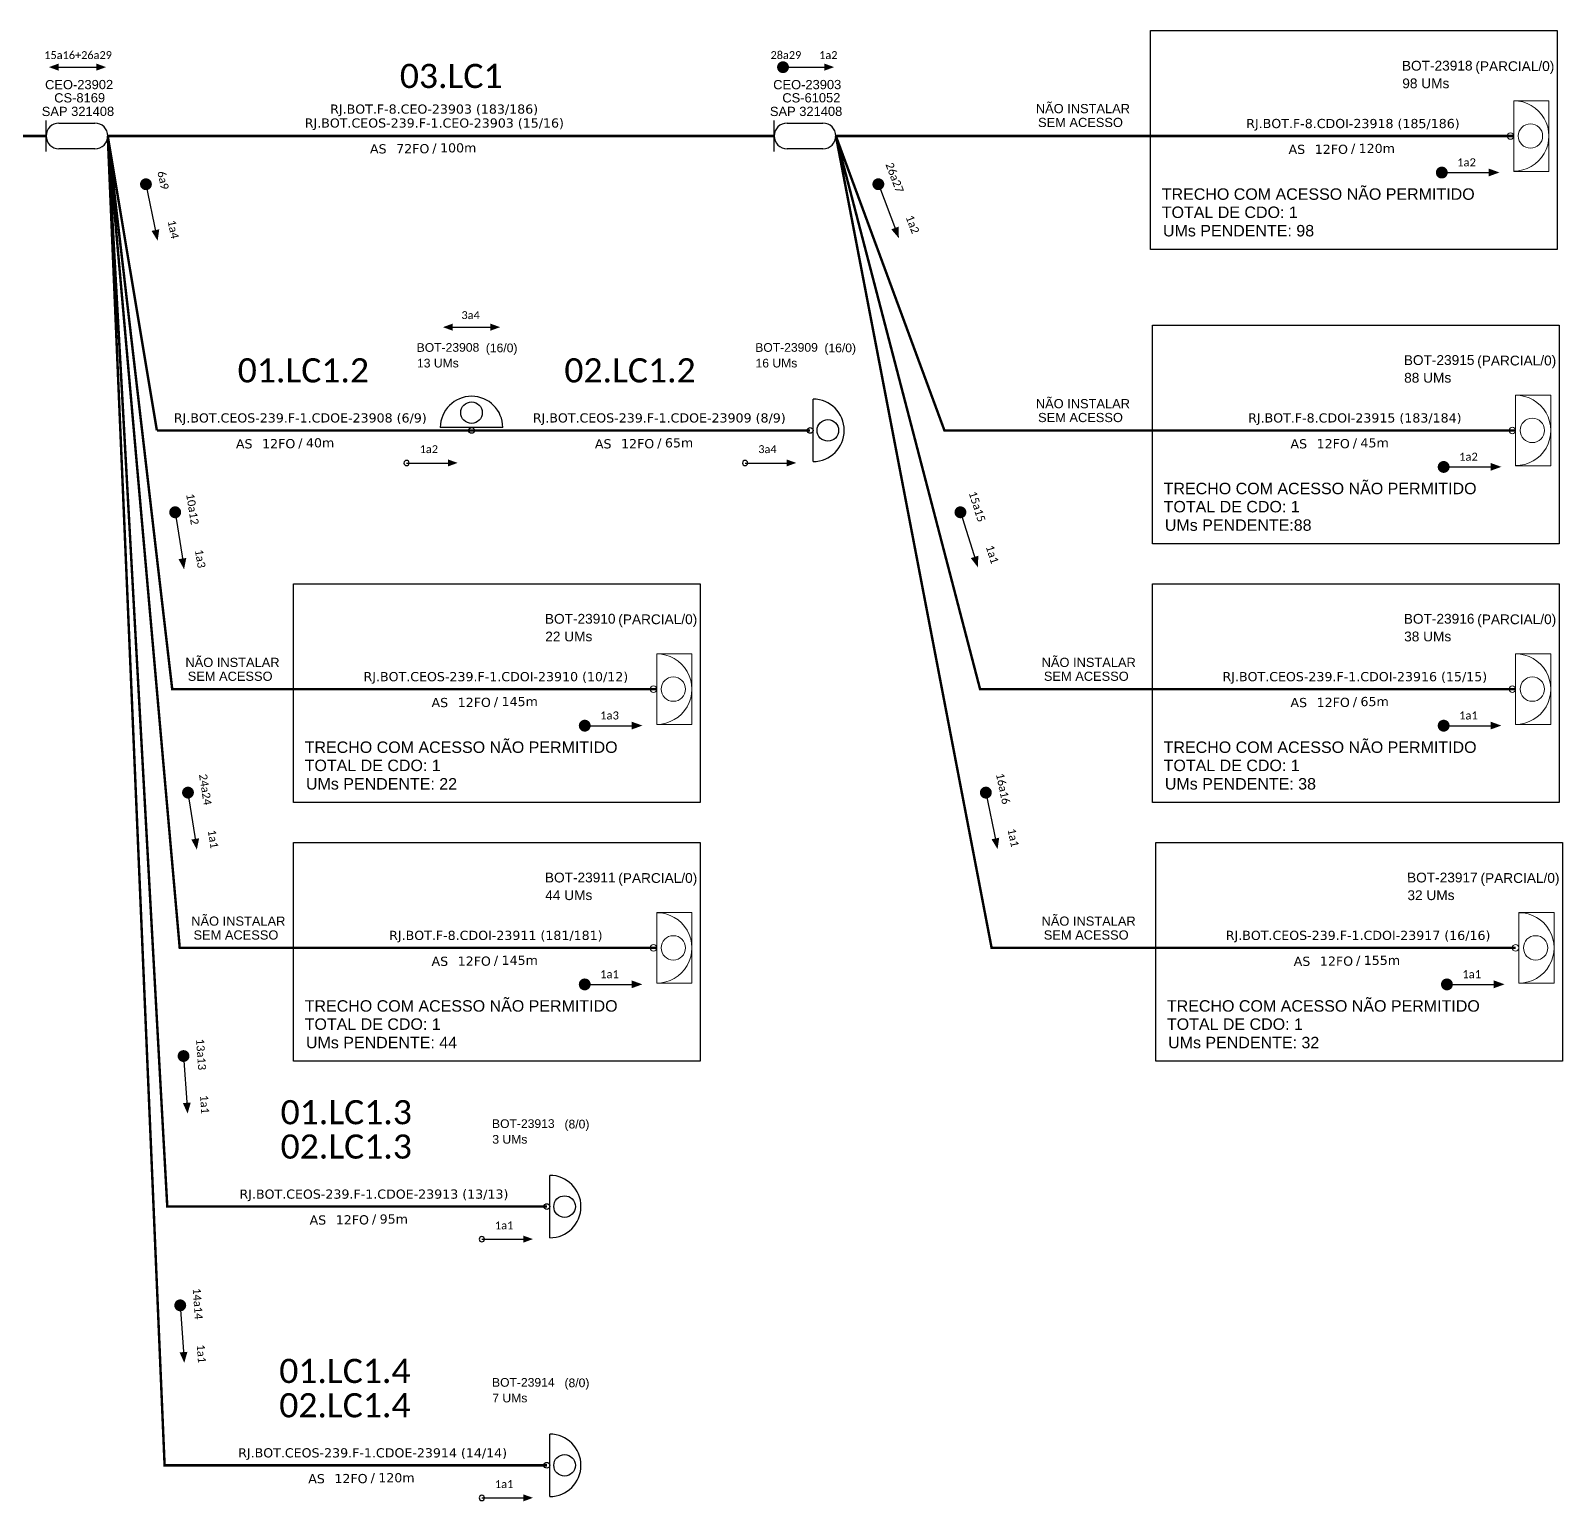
# Model space of a CAD drawing. Header units: millimetres. Extents: x 3557 to 4097, y -655 to 250.
# Drawn here: x 3805 to 4096.8, y -335 to -55 of the extents above; entities that cross this region are included whole.
import ezdxf
from ezdxf.enums import TextEntityAlignment as Align

# ---------------------------------------------------------------- set-up
doc = ezdxf.new("R2010")
doc.units = ezdxf.units.MM
for name, color, linetype, lineweight in [("20.0-LEGENDA DOS CDO'S", 1, 'Continuous', 0), ('20.2-CDO_POSTE', 1, 'Continuous', 5), ('40.1-ETIQUETAS', 1, 'Continuous', 20)]:
    doc.layers.add(name, color=color, linetype=linetype, lineweight=lineweight)
for name, color, linetype in [('20.4-CEOS', 1, 'Continuous'), ('CAP a instalar', 1, 'Continuous'), ('label_cabos', 7, 'Continuous'), ('SETA', 7, 'Continuous')]:
    doc.layers.add(name, color=color, linetype=linetype)
doc.styles.add('ARIAL', font='arial.ttf')
doc.styles.add('siredit', font='verdana.ttf')
doc.linetypes.add('FENCELINE1', pattern='A,0.25,-0.1,[133,ltypeshp.shx,S=0.1,R=0,X=-0.1,Y=0],-0.1,1', length=1.45)

# ---------------------------------------------------------------- blocks, each defined once
blk = doc.blocks.new('CEO')
at = {"layer": '20.4-CEOS'}
for p, q in [((-6.19, -0.53), (-6.19, 5.68)), ((-3.61, 5.15), (3.61, 5.15)), ((3.61, 0), (-3.61, 0))]:
    blk.add_line(p, q, dxfattribs=at)
for centre, start, end in [((-3.61, 2.58), 90, 270), ((3.61, 2.58), 270, 90)]:
    blk.add_arc(centre, 2.58, start, end, dxfattribs=at)
blk = doc.blocks.new('CDOE-TEXTO PADRÃO')
at = {"layer": "20.0-LEGENDA DOS CDO'S", "color": 0, "style": 'ARIAL'}
for tag, p in [('CDO_N', (0.49, 7.39)), ('CORDOALHA', (0.5, 4.33)), ('SAP', (0.51, 1.67)), ('SPLITER_1', (0.59, -0.91)), ('SPLITER_2', (0.6, -3.55)), ('(XX-XX_F)S', (0.54, -8.29)), ('(XX-XX_L)S', (0.55, -10.83)), ('UMS', (0.55, -13.15))]:
    blk.add_attdef(tag, p, '', height=1.7, rotation=0.118, dxfattribs=at)
blk.add_attdef('FIBRAS_UTILIZADAS', text='', height=1.7, rotation=0.118, dxfattribs=at).set_placement((19.77, 7.43), align=Align.CENTER)
blk = doc.blocks.new('ETIQUETA_RS5F')
at = {"layer": '40.1-ETIQUETAS', "color": 0, "style": 'siredit'}
blk.add_text('/', height=1.5, dxfattribs=at).set_placement((1.55, -1.95), align=Align.MIDDLE_RIGHT)
for tag, p in [('ETIQUETA_R_SECUNDARIA', (1.18, 2.1)), ('ETIQUETA_R_PRIMARIA', (1.18, 4.1)), ('F_ATIVAS/F_MORTAS', (1.11, -4.24))]:
    blk.add_attdef(tag, text='', height=1.5, dxfattribs=at).set_placement(p, align=Align.MIDDLE_CENTER)
for tag, p in [('TIPO_CABO', (-6.62, -2.12)), ('CAP_CABO', (0.37, -2.09))]:
    blk.add_attdef(tag, text='', height=1.5, dxfattribs=at).set_placement(p, align=Align.MIDDLE_RIGHT)
blk.add_attdef('METROS', text='', height=1.5, dxfattribs=at).set_placement((2.11, -1.95), align=Align.MIDDLE_LEFT)
for tag, p in [('FUSÃO_1', (0.82, -8.39)), ('FUSÃO_2', (0.82, -10.6)), ('FUSÃO_3', (0.82, -12.93)), ('FUSÃO_4', (0.82, -15.14)), ('FUSÃO_5', (0.82, -17.16))]:
    blk.add_attdef(tag, text='', height=1.5, dxfattribs=at).set_placement(p, align=Align.CENTER)
blk = doc.blocks.new('CDOE POSTE_')
at = {"color": 1}
blk.add_line((12.92, -5.49), (-2.38, -5.49), dxfattribs=at)
for centre, radius in [((5.27, -1.86), 2.64), ((5.27, -6.2), 0.708)]:
    blk.add_circle(centre, radius, dxfattribs=at)
blk.add_arc((5.27, -5.49), 7.65, 0, 180, dxfattribs=at)

msp = doc.modelspace()

# ---------------------------------------------------------------- linework, layer by layer
at = {"color": 3, "elevation": 2}
for points in [[(4018.38, -54.95), (4095.85, -54.95), (4095.85, -96.6), (4018.38, -96.6)], [(4018.74, -111.02), (4096.21, -111.02), (4096.21, -152.66), (4018.74, -152.66)], [(3855.1, -160.29), (3932.56, -160.29), (3932.56, -201.93), (3855.1, -201.93)], [(4018.74, -160.29), (4096.21, -160.29), (4096.21, -201.93), (4018.74, -201.93)], [(3855.1, -209.56), (3932.56, -209.56), (3932.56, -251.2), (3855.1, -251.2)], [(4019.36, -209.56), (4096.83, -209.56), (4096.83, -251.2), (4019.36, -251.2)]]:
    msp.add_lwpolyline(points, close=True, dxfattribs=at)
at = {"const_width": 1.13, "elevation": 2}
for points in [[(3948.18, -61.38, -1), (3948.52, -62.45, -1)], [(4073.29, -81.98, 1), (4074.42, -81.98, 1)], [(4073.65, -138.04, 1), (4074.78, -138.04, 1)], [(3910.01, -187.31, 1), (3911.14, -187.31, 1)], [(4073.65, -187.31, 1), (4074.78, -187.31, 1)], [(3910.01, -236.58, 1), (3911.14, -236.58, 1)], [(4074.27, -236.58, 1), (4075.4, -236.58, 1)]]:
    msp.add_lwpolyline(points, format="xyb", close=True, dxfattribs=at)
at = {"const_width": 1.13}
for points in [[(3826.86, -83.65, -1), (3827.09, -84.75, -1)], [(3966.31, -83.67, -1), (3966.71, -84.73, -1)], [(3832.46, -146.11, -1), (3832.63, -147.23, -1)], [(3981.98, -146.13, -1), (3982.32, -147.21, -1)], [(3834.9, -199.5, -1), (3835.07, -200.61, -1)], [(3986.88, -199.5, -1), (3987.11, -200.61, -1)], [(3834.1, -249.66, -1), (3834.18, -250.78, -1)], [(3833.47, -297.13, -1), (3833.55, -298.26, -1)]]:
    msp.add_lwpolyline(points, format="xyb", close=True, dxfattribs=at)
at = {"elevation": 2}
for points in [[(3876.12, -137.29, 1), (3877.12, -137.29, 1)], [(3940.63, -137.29, 1), (3941.63, -137.29, 1)], [(3890.47, -285.1, 1), (3891.47, -285.1, 1)], [(3890.47, -334.37, 1), (3891.47, -334.37, 1)]]:
    msp.add_lwpolyline(points, format="xyb", close=True, dxfattribs=at)
at = {"layer": '40.1-ETIQUETAS', "color": 8}
for p, q in [((4087.56, -81.72, 2), (4087.56, -68.3, 2)), ((4087.92, -137.79, 2), (4087.92, -124.37, 2)), ((3924.28, -187.06, 2), (3924.28, -173.64, 2)), ((4087.92, -187.06, 2), (4087.92, -173.64, 2)), ((3924.28, -236.33, 2), (3924.28, -222.91, 2)), ((4088.54, -236.33, 2), (4088.54, -222.91, 2))]:
    msp.add_line(p, q, dxfattribs=at)
at = {"layer": '40.1-ETIQUETAS', "color": 8, "elevation": 2}
for points in [[(4087.56, -68.3), (4094.28, -68.3), (4094.28, -81.75), (4087.56, -81.75)], [(4087.92, -124.37), (4094.64, -124.37), (4094.64, -137.81), (4087.92, -137.81)], [(3924.28, -173.64), (3931, -173.64), (3931, -187.08), (3924.28, -187.08)], [(4087.92, -173.64), (4094.64, -173.64), (4094.64, -187.08), (4087.92, -187.08)], [(3924.28, -222.91), (3931, -222.91), (3931, -236.35), (3924.28, -236.35)], [(4088.54, -222.91), (4095.26, -222.91), (4095.26, -236.35), (4088.54, -236.35)]]:
    msp.add_lwpolyline(points, close=True, dxfattribs=at)
at = {"layer": '40.1-ETIQUETAS', "color": 8}
for centre, major_axis, start_param, end_param in [((4087.56, -75.01, 2), (-4.74, 4.74), 2.356194, 5.497787), ((4090.75, -75.01, 2), (1.64, 1.64), 3.926991, 10.210176), ((4086.94, -75.02, 2), (-0.439, 0.439), 2.356194490191767, 8.639379797371353), ((4087.92, -131.08, 2), (-4.74, 4.74), 2.356194, 5.497787), ((4087.3, -131.08, 2), (-0.439, 0.439), 2.356194490191767, 8.639379797371353), ((4091.11, -131.08, 2), (1.64, 1.64), 3.926991, 10.210176), ((3924.28, -180.35, 2), (-4.74, 4.74), 2.356194, 5.497787), ((4087.92, -180.35, 2), (-4.74, 4.74), 2.356194, 5.497787), ((3923.66, -180.35, 2), (-0.439, 0.439), 2.356194490191767, 8.639379797371353), ((3927.46, -180.35, 2), (1.64, 1.64), 3.926991, 10.210176), ((4087.3, -180.35, 2), (-0.439, 0.439), 2.356194490191767, 8.639379797371353), ((4091.11, -180.35, 2), (1.64, 1.64), 3.926991, 10.210176), ((3924.28, -229.62, 2), (-4.74, 4.74), 2.356194, 5.497787), ((4088.54, -229.62, 2), (-4.74, 4.74), 2.356194, 5.497787), ((3927.46, -229.62, 2), (1.64, 1.64), 3.926991, 10.210176), ((4091.73, -229.62, 2), (1.64, 1.64), 3.926991, 10.210176), ((3923.66, -229.62, 2), (-0.439, 0.439), 2.356194490191767, 8.639379797371353), ((4087.92, -229.62, 2), (-0.439, 0.439), 2.356194490191767, 8.639379797371353)]:
    msp.add_ellipse(centre, major_axis=major_axis, ratio=1, start_param=start_param, end_param=end_param, dxfattribs=at)
at = {"layer": 'CAP a instalar', "linetype": 'FENCELINE1', "ltscale": 7, "const_width": 0.467, "elevation": 2}
for points in [[(3692.54, -75.02), (3807.95, -75.02)], [(3819.7, -75.02), (3946.67, -75.02)], [(3819.7, -75.02), (3829.06, -131.08)], [(3819.7, -75.02), (3831.04, -278.89), (3903.36, -278.89)], [(3819.7, -75.02), (3830.53, -328.16), (3903.36, -328.16)], [(3889.01, -131.08), (3829.06, -131.08)], [(3889.01, -131.08), (3953.52, -131.08)]]:
    msp.add_lwpolyline(points, dxfattribs=at)
at = {"layer": 'CAP a instalar', "color": 8, "linetype": 'FENCELINE1', "ltscale": 7, "const_width": 0.467, "elevation": 2}
for points in [[(3819.7, -75.02), (3831.98, -180.35), (3924.28, -180.35)], [(3819.7, -75.02), (3833.41, -229.62), (3924.28, -229.62)], [(3958.42, -75.02), (3979.1, -131.08), (4087.92, -131.08)], [(3958.42, -75.02), (3985.89, -180.35), (4087.92, -180.35)], [(3958.42, -75.02), (3988.09, -229.62), (4087.92, -229.62)], [(3958.42, -75.02), (4087.56, -75.02)]]:
    msp.add_lwpolyline(points, dxfattribs=at)
at = {"layer": 'SETA', "elevation": 2}
for points in [[(3809.63, -61.91), (3818.23, -61.91)], [(3948.35, -61.91), (3956.94, -61.91)], [(4073.86, -81.98), (4083.56, -81.98)], [(3884.71, -111.43), (3893.3, -111.43)], [(3876.62, -137.29), (3885.22, -137.29)], [(3941.13, -137.29), (3949.72, -137.29)], [(4074.22, -138.04), (4083.92, -138.04)], [(3910.57, -187.31), (3920.27, -187.31)], [(4074.22, -187.31), (4083.92, -187.31)], [(3910.57, -236.58), (3920.27, -236.58)], [(4074.84, -236.58), (4084.54, -236.58)], [(3890.97, -285.1), (3899.57, -285.1)], [(3890.97, -334.37), (3899.57, -334.37)]]:
    msp.add_lwpolyline(points, dxfattribs=at)
at = {"layer": 'SETA'}
for points in [[(3826.98, -84.2), (3828.95, -93.69)], [(3966.51, -84.2), (3969.98, -93.26)], [(3832.54, -146.67), (3834.06, -156.25)], [(3982.15, -146.67), (3985.09, -155.91)], [(3834.98, -200.06), (3836.5, -209.64)], [(3986.99, -200.06), (3988.98, -209.55)], [(3834.14, -250.22), (3834.83, -259.89)], [(3833.51, -297.69), (3834.2, -307.37)]]:
    msp.add_lwpolyline(points, dxfattribs=at)
for points in [[(3810.32, -61.23, 2), (3808.49, -61.9, 2), (3810.32, -62.57, 2)], [(3817.54, -61.23, 2), (3819.37, -61.9, 2), (3817.54, -62.57, 2)], [(3956.25, -61.23, 2), (3958.09, -61.9, 2), (3956.25, -62.57, 2)], [(4082.78, -81.21, 2), (4084.84, -81.96, 2), (4082.78, -82.71, 2)], [(3828.04, -93.09), (3829.2, -94.96), (3829.51, -92.78)], [(3968.98, -92.8), (3970.42, -94.47), (3970.39, -92.27)], [(3885.4, -110.75, 2), (3883.57, -111.42, 2), (3885.4, -112.09, 2)], [(3892.61, -110.75, 2), (3894.45, -111.42, 2), (3892.61, -112.09, 2)], [(3884.53, -136.61, 2), (3886.36, -137.27, 2), (3884.53, -137.94, 2)], [(3949.03, -136.61, 2), (3950.87, -137.27, 2), (3949.03, -137.94, 2)], [(4083.14, -137.27, 2), (4085.2, -138.02, 2), (4083.14, -138.77, 2)], [(3833.18, -155.6), (3834.24, -157.53), (3834.66, -155.37)], [(3984.13, -155.4), (3985.47, -157.14), (3985.56, -154.95)], [(3919.49, -186.54, 2), (3921.56, -187.29, 2), (3919.49, -188.04, 2)], [(4083.14, -186.54, 2), (4085.2, -187.29, 2), (4083.14, -188.04, 2)], [(3835.62, -208.99), (3836.68, -210.91), (3837.1, -208.75)], [(3988.07, -208.94), (3989.23, -210.81), (3989.54, -208.64)], [(3919.49, -235.81, 2), (3921.56, -236.56, 2), (3919.49, -237.31, 2)], [(4083.76, -235.81, 2), (4085.82, -236.56, 2), (4083.76, -237.31, 2)], [(3834.01, -259.17), (3834.91, -261.18), (3835.51, -259.07)], [(3898.88, -284.42, 2), (3900.71, -285.08, 2), (3898.88, -285.75, 2)], [(3833.38, -306.65), (3834.28, -308.65), (3834.88, -306.54)], [(3898.88, -333.69, 2), (3900.71, -334.35, 2), (3898.88, -335.02, 2)]]:
    msp.add_solid(points, dxfattribs=at)

# ---------------------------------------------------------------- block references
at = {"color": 2, "xscale": 0.9491411289217663, "yscale": 0.9491411289217663, "zscale": 0.9491411289217663}
for p in [(3813.83, -77.46, 2), (3952.54, -77.46, 2)]:
    msp.add_blockref('CEO', p, dxfattribs=at)
at = {"layer": '20.2-CDO_POSTE', "color": 0}
ref = msp.add_blockref('CDOE-TEXTO PADRÃO', (3807.65, -73.12, 2), dxfattribs=dict(at, xscale=1.034482322246155, yscale=1.034482322246155, zscale=1.034482322246155))
ref.add_attrib('CDO_N', 'CEO-23902', (3807.76, -66.12, 2), dxfattribs={"layer": "20.0-LEGENDA DOS CDO'S", "color": 0, "height": 1.758, "rotation": 0.118, "style": 'ARIAL'})
ref.add_attrib('CORDOALHA', 'CS-8169', (3809.5, -68.63, 2), dxfattribs={"layer": "20.0-LEGENDA DOS CDO'S", "color": 0, "height": 1.758, "rotation": 0.118, "style": 'ARIAL'})
ref.add_attrib('SAP', 'SAP 321408', (3807.13, -71.22, 2), dxfattribs={"layer": "20.0-LEGENDA DOS CDO'S", "color": 0, "height": 1.758, "rotation": 0.118, "style": 'ARIAL'})
ref = msp.add_blockref('CDOE-TEXTO PADRÃO', (3946.36, -73.12, 2), dxfattribs=dict(at, xscale=1.034482322246155, yscale=1.034482322246155, zscale=1.034482322246155))
ref.add_attrib('CDO_N', 'CEO-23903', (3946.48, -66.12, 2), dxfattribs={"layer": "20.0-LEGENDA DOS CDO'S", "color": 0, "height": 1.758, "rotation": 0.118, "style": 'ARIAL'})
ref.add_attrib('CORDOALHA', 'CS-61052', (3948.22, -68.63, 2), dxfattribs={"layer": "20.0-LEGENDA DOS CDO'S", "color": 0, "height": 1.758, "rotation": 0.118, "style": 'ARIAL'})
ref.add_attrib('SAP', 'SAP 321408', (3945.85, -71.22, 2), dxfattribs={"layer": "20.0-LEGENDA DOS CDO'S", "color": 0, "height": 1.758, "rotation": 0.118, "style": 'ARIAL'})
at = {"layer": '20.2-CDO_POSTE'}
ref = msp.add_blockref('CDOE-TEXTO PADRÃO', (3885.65, -127.19, 2), dxfattribs=dict(at, xscale=0.9720000028610228, yscale=0.9720000028610228, zscale=0.9720000028610228))
ref.add_attrib('CDO_N', 'BOT-23908', (3878.56, -116.12, 2), dxfattribs={"layer": "20.0-LEGENDA DOS CDO'S", "color": 0, "height": 1.652, "rotation": 0.118, "style": 'ARIAL'})
ref.add_attrib('CORDOALHA', '13 UMs', (3878.62, -119.1, 2), dxfattribs={"layer": "20.0-LEGENDA DOS CDO'S", "color": 0, "height": 1.652, "rotation": 0.118, "style": 'ARIAL'})
ref.add_attrib('FIBRAS_UTILIZADAS', '  (16/0)', dxfattribs={"layer": "20.0-LEGENDA DOS CDO'S", "color": 0, "height": 1.652, "rotation": 0.118, "style": 'ARIAL'}).set_placement((3894.1, -116.2, 2), align=Align.CENTER)
ref = msp.add_blockref('CDOE-TEXTO PADRÃO', (3950.15, -127.19, 2), dxfattribs=dict(at, xscale=0.9720000028610228, yscale=0.9720000028610228, zscale=0.9720000028610228))
ref.add_attrib('CDO_N', 'BOT-23909', (3943.06, -116.12, 2), dxfattribs={"layer": "20.0-LEGENDA DOS CDO'S", "color": 0, "height": 1.652, "rotation": 0.118, "style": 'ARIAL'})
ref.add_attrib('CORDOALHA', '16 UMs', (3943.12, -119.1, 2), dxfattribs={"layer": "20.0-LEGENDA DOS CDO'S", "color": 0, "height": 1.652, "rotation": 0.118, "style": 'ARIAL'})
ref.add_attrib('FIBRAS_UTILIZADAS', '  (16/0)', dxfattribs={"layer": "20.0-LEGENDA DOS CDO'S", "color": 0, "height": 1.652, "rotation": 0.118, "style": 'ARIAL'}).set_placement((3958.61, -116.2, 2), align=Align.CENTER)
ref = msp.add_blockref('CDOE-TEXTO PADRÃO', (3900, -275, 2), dxfattribs=dict(at, xscale=0.9720000028610228, yscale=0.9720000028610228, zscale=0.9720000028610228))
ref.add_attrib('CDO_N', 'BOT-23913', (3892.91, -263.93, 2), dxfattribs={"layer": "20.0-LEGENDA DOS CDO'S", "color": 0, "height": 1.652, "rotation": 0.118, "style": 'ARIAL'})
ref.add_attrib('CORDOALHA', '3 UMs', (3892.97, -266.91, 2), dxfattribs={"layer": "20.0-LEGENDA DOS CDO'S", "color": 0, "height": 1.652, "rotation": 0.118, "style": 'ARIAL'})
ref.add_attrib('FIBRAS_UTILIZADAS', '  (8/0)', dxfattribs={"layer": "20.0-LEGENDA DOS CDO'S", "color": 0, "height": 1.652, "rotation": 0.118, "style": 'ARIAL'}).set_placement((3908.45, -264.01, 2), align=Align.CENTER)
ref = msp.add_blockref('CDOE-TEXTO PADRÃO', (3900, -324.27, 2), dxfattribs=dict(at, xscale=0.9720000028610228, yscale=0.9720000028610228, zscale=0.9720000028610228))
ref.add_attrib('CDO_N', 'BOT-23914', (3892.91, -313.2, 2), dxfattribs={"layer": "20.0-LEGENDA DOS CDO'S", "color": 0, "height": 1.652, "rotation": 0.118, "style": 'ARIAL'})
ref.add_attrib('CORDOALHA', '7 UMs', (3892.97, -316.18, 2), dxfattribs={"layer": "20.0-LEGENDA DOS CDO'S", "color": 0, "height": 1.652, "rotation": 0.118, "style": 'ARIAL'})
ref.add_attrib('FIBRAS_UTILIZADAS', '  (8/0)', dxfattribs={"layer": "20.0-LEGENDA DOS CDO'S", "color": 0, "height": 1.652, "rotation": 0.118, "style": 'ARIAL'}).set_placement((3908.45, -313.28, 2), align=Align.CENTER)
at = {"layer": '40.1-ETIQUETAS', "color": 8}
ref = msp.add_blockref('CDOE-TEXTO PADRÃO', (4074.26, -75.06, 2), dxfattribs=dict(at, xscale=1.09648293559315, yscale=1.09648293559315, zscale=1.09648293559315))
ref.add_attrib('CDO_N', 'BOT-23918', (4066.26, -62.57, 2), dxfattribs={"layer": "20.0-LEGENDA DOS CDO'S", "color": 0, "height": 1.864, "rotation": 0.118, "style": 'ARIAL'})
ref.add_attrib('CORDOALHA', '98 UMs', (4066.33, -65.93, 2), dxfattribs={"layer": "20.0-LEGENDA DOS CDO'S", "color": 0, "height": 1.864, "rotation": 0.118, "style": 'ARIAL'})
ref.add_attrib('FIBRAS_UTILIZADAS', '           (PARCIAL/0)', dxfattribs={"layer": "20.0-LEGENDA DOS CDO'S", "color": 0, "height": 1.8639, "rotation": 0.118, "style": 'ARIAL'}).set_placement((4083.8, -62.66, 2), align=Align.CENTER)
at = {"layer": '40.1-ETIQUETAS'}
ref = msp.add_blockref('ETIQUETA_RS5F', (3880.54, -74.99, 2), dxfattribs=dict(at, xscale=1.16639998499977, yscale=1.16639998499977, zscale=1.16639998499977))
ref.add_attrib('ETIQUETA_R_PRIMARIA', 'RJ.BOT.F-8.CEO-23903 (183/186)', dxfattribs={"color": 0, "height": 1.7496, "style": 'siredit'}).set_placement((3881.88, -69.89, 2), align=Align.MIDDLE_CENTER)
ref.add_attrib('ETIQUETA_R_SECUNDARIA', 'RJ.BOT.CEOS-239.F-1.CEO-23903 (15/16)', dxfattribs={"color": 0, "height": 1.7496, "style": 'siredit'}).set_placement((3881.92, -72.54, 2), align=Align.MIDDLE_CENTER)
ref.add_attrib('TIPO_CABO', 'AS', dxfattribs={"color": 0, "height": 1.75, "style": 'siredit'}).set_placement((3872.82, -77.46, 2), align=Align.MIDDLE_RIGHT)
ref.add_attrib('CAP_CABO', '72FO', dxfattribs={"color": 0, "height": 1.75, "style": 'siredit'}).set_placement((3880.97, -77.43, 2), align=Align.MIDDLE_RIGHT)
ref.add_attrib('METROS', '100m', dxfattribs={"color": 0, "height": 1.75, "style": 'siredit'}).set_placement((3883, -77.27, 2), align=Align.MIDDLE_LEFT)
at = {"layer": '40.1-ETIQUETAS', "color": 8}
ref = msp.add_blockref('ETIQUETA_RS5F', (4055.55, -75.1, 2), dxfattribs=dict(at, xscale=1.16639998499977, yscale=1.16639998499977, zscale=1.16639998499977))
ref.add_attrib('ETIQUETA_R_SECUNDARIA', 'RJ.BOT.F-8.CDOI-23918 (185/186)', dxfattribs={"color": 0, "height": 1.7496, "style": 'siredit'}).set_placement((4056.93, -72.64, 2), align=Align.MIDDLE_CENTER)
ref.add_attrib('TIPO_CABO', 'AS', dxfattribs={"color": 0, "height": 1.75, "style": 'siredit'}).set_placement((4047.83, -77.56, 2), align=Align.MIDDLE_RIGHT)
ref.add_attrib('CAP_CABO', '12FO', dxfattribs={"color": 0, "height": 1.75, "style": 'siredit'}).set_placement((4055.98, -77.54, 2), align=Align.MIDDLE_RIGHT)
ref.add_attrib('METROS', '120m', dxfattribs={"color": 0, "height": 1.75, "style": 'siredit'}).set_placement((4058.01, -77.38, 2), align=Align.MIDDLE_LEFT)
ref = msp.add_blockref('CDOE-TEXTO PADRÃO', (4074.62, -131.12, 2), dxfattribs=dict(at, xscale=1.09648293559315, yscale=1.09648293559315, zscale=1.09648293559315))
ref.add_attrib('CDO_N', 'BOT-23915', (4066.62, -118.63, 2), dxfattribs={"layer": "20.0-LEGENDA DOS CDO'S", "color": 0, "height": 1.864, "rotation": 0.118, "style": 'ARIAL'})
ref.add_attrib('CORDOALHA', '88 UMs', (4066.69, -121.99, 2), dxfattribs={"layer": "20.0-LEGENDA DOS CDO'S", "color": 0, "height": 1.864, "rotation": 0.118, "style": 'ARIAL'})
ref.add_attrib('FIBRAS_UTILIZADAS', '           (PARCIAL/0)', dxfattribs={"layer": "20.0-LEGENDA DOS CDO'S", "color": 0, "height": 1.8639, "rotation": 0.118, "style": 'ARIAL'}).set_placement((4084.16, -118.72, 2), align=Align.CENTER)
at = {"layer": '40.1-ETIQUETAS'}
ref = msp.add_blockref('ETIQUETA_RS5F', (3855, -131.16, 2), dxfattribs=dict(at, xscale=1.16639998499977, yscale=1.16639998499977, zscale=1.16639998499977))
ref.add_attrib('ETIQUETA_R_SECUNDARIA', 'RJ.BOT.CEOS-239.F-1.CDOE-23908 (6/9)', dxfattribs={"color": 0, "height": 1.7496, "style": 'siredit'}).set_placement((3856.38, -128.7, 2), align=Align.MIDDLE_CENTER)
ref.add_attrib('TIPO_CABO', 'AS', dxfattribs={"color": 0, "height": 1.75, "style": 'siredit'}).set_placement((3847.28, -133.63, 2), align=Align.MIDDLE_RIGHT)
ref.add_attrib('CAP_CABO', '12FO', dxfattribs={"color": 0, "height": 1.75, "style": 'siredit'}).set_placement((3855.43, -133.6, 2), align=Align.MIDDLE_RIGHT)
ref.add_attrib('METROS', '40m', dxfattribs={"color": 0, "height": 1.75, "style": 'siredit'}).set_placement((3857.46, -133.44, 2), align=Align.MIDDLE_LEFT)
ref = msp.add_blockref('ETIQUETA_RS5F', (3923.39, -131.16, 2), dxfattribs=dict(at, xscale=1.16639998499977, yscale=1.16639998499977, zscale=1.16639998499977))
ref.add_attrib('ETIQUETA_R_SECUNDARIA', 'RJ.BOT.CEOS-239.F-1.CDOE-23909 (8/9)', dxfattribs={"color": 0, "height": 1.7496, "style": 'siredit'}).set_placement((3924.77, -128.7, 2), align=Align.MIDDLE_CENTER)
ref.add_attrib('TIPO_CABO', 'AS', dxfattribs={"color": 0, "height": 1.75, "style": 'siredit'}).set_placement((3915.67, -133.63, 2), align=Align.MIDDLE_RIGHT)
ref.add_attrib('CAP_CABO', '12FO', dxfattribs={"color": 0, "height": 1.75, "style": 'siredit'}).set_placement((3923.81, -133.6, 2), align=Align.MIDDLE_RIGHT)
ref.add_attrib('METROS', '65m', dxfattribs={"color": 0, "height": 1.75, "style": 'siredit'}).set_placement((3925.85, -133.44, 2), align=Align.MIDDLE_LEFT)
at = {"layer": '40.1-ETIQUETAS', "color": 8}
ref = msp.add_blockref('ETIQUETA_RS5F', (4055.91, -131.16, 2), dxfattribs=dict(at, xscale=1.16639998499977, yscale=1.16639998499977, zscale=1.16639998499977))
ref.add_attrib('ETIQUETA_R_SECUNDARIA', 'RJ.BOT.F-8.CDOI-23915 (183/184)', dxfattribs={"color": 0, "height": 1.7496, "style": 'siredit'}).set_placement((4057.29, -128.7, 2), align=Align.MIDDLE_CENTER)
ref.add_attrib('TIPO_CABO', 'AS', dxfattribs={"color": 0, "height": 1.75, "style": 'siredit'}).set_placement((4048.19, -133.63, 2), align=Align.MIDDLE_RIGHT)
ref.add_attrib('CAP_CABO', '12FO', dxfattribs={"color": 0, "height": 1.75, "style": 'siredit'}).set_placement((4056.34, -133.6, 2), align=Align.MIDDLE_RIGHT)
ref.add_attrib('METROS', '45m', dxfattribs={"color": 0, "height": 1.75, "style": 'siredit'}).set_placement((4058.37, -133.44, 2), align=Align.MIDDLE_LEFT)
ref = msp.add_blockref('CDOE-TEXTO PADRÃO', (3910.98, -180.39, 2), dxfattribs=dict(at, xscale=1.09648293559315, yscale=1.09648293559315, zscale=1.09648293559315))
ref.add_attrib('CDO_N', 'BOT-23910', (3902.98, -167.9, 2), dxfattribs={"layer": "20.0-LEGENDA DOS CDO'S", "color": 0, "height": 1.864, "rotation": 0.118, "style": 'ARIAL'})
ref.add_attrib('CORDOALHA', '22 UMs', (3903.05, -171.26, 2), dxfattribs={"layer": "20.0-LEGENDA DOS CDO'S", "color": 0, "height": 1.864, "rotation": 0.118, "style": 'ARIAL'})
ref.add_attrib('FIBRAS_UTILIZADAS', '           (PARCIAL/0)', dxfattribs={"layer": "20.0-LEGENDA DOS CDO'S", "color": 0, "height": 1.8639, "rotation": 0.118, "style": 'ARIAL'}).set_placement((3920.51, -167.99, 2), align=Align.CENTER)
ref = msp.add_blockref('CDOE-TEXTO PADRÃO', (4074.62, -180.39, 2), dxfattribs=dict(at, xscale=1.09648293559315, yscale=1.09648293559315, zscale=1.09648293559315))
ref.add_attrib('CDO_N', 'BOT-23916', (4066.62, -167.9, 2), dxfattribs={"layer": "20.0-LEGENDA DOS CDO'S", "color": 0, "height": 1.864, "rotation": 0.118, "style": 'ARIAL'})
ref.add_attrib('CORDOALHA', '38 UMs', (4066.69, -171.26, 2), dxfattribs={"layer": "20.0-LEGENDA DOS CDO'S", "color": 0, "height": 1.864, "rotation": 0.118, "style": 'ARIAL'})
ref.add_attrib('FIBRAS_UTILIZADAS', '           (PARCIAL/0)', dxfattribs={"layer": "20.0-LEGENDA DOS CDO'S", "color": 0, "height": 1.8639, "rotation": 0.118, "style": 'ARIAL'}).set_placement((4084.16, -167.99, 2), align=Align.CENTER)
ref = msp.add_blockref('ETIQUETA_RS5F', (3892.26, -180.43, 2), dxfattribs=dict(at, xscale=1.16639998499977, yscale=1.16639998499977, zscale=1.16639998499977))
ref.add_attrib('ETIQUETA_R_SECUNDARIA', 'RJ.BOT.CEOS-239.F-1.CDOI-23910 (10/12)', dxfattribs={"color": 0, "height": 1.7496, "style": 'siredit'}).set_placement((3893.64, -177.97, 2), align=Align.MIDDLE_CENTER)
ref.add_attrib('TIPO_CABO', 'AS', dxfattribs={"color": 0, "height": 1.75, "style": 'siredit'}).set_placement((3884.55, -182.9, 2), align=Align.MIDDLE_RIGHT)
ref.add_attrib('CAP_CABO', '12FO', dxfattribs={"color": 0, "height": 1.75, "style": 'siredit'}).set_placement((3892.69, -182.87, 2), align=Align.MIDDLE_RIGHT)
ref.add_attrib('METROS', '145m', dxfattribs={"color": 0, "height": 1.75, "style": 'siredit'}).set_placement((3894.73, -182.71, 2), align=Align.MIDDLE_LEFT)
ref = msp.add_blockref('ETIQUETA_RS5F', (4055.91, -180.43, 2), dxfattribs=dict(at, xscale=1.16639998499977, yscale=1.16639998499977, zscale=1.16639998499977))
ref.add_attrib('ETIQUETA_R_SECUNDARIA', 'RJ.BOT.CEOS-239.F-1.CDOI-23916 (15/15)', dxfattribs={"color": 0, "height": 1.7496, "style": 'siredit'}).set_placement((4057.29, -177.97, 2), align=Align.MIDDLE_CENTER)
ref.add_attrib('TIPO_CABO', 'AS', dxfattribs={"color": 0, "height": 1.75, "style": 'siredit'}).set_placement((4048.19, -182.9, 2), align=Align.MIDDLE_RIGHT)
ref.add_attrib('CAP_CABO', '12FO', dxfattribs={"color": 0, "height": 1.75, "style": 'siredit'}).set_placement((4056.34, -182.87, 2), align=Align.MIDDLE_RIGHT)
ref.add_attrib('METROS', '65m', dxfattribs={"color": 0, "height": 1.75, "style": 'siredit'}).set_placement((4058.37, -182.71, 2), align=Align.MIDDLE_LEFT)
ref = msp.add_blockref('CDOE-TEXTO PADRÃO', (3910.98, -229.66, 2), dxfattribs=dict(at, xscale=1.09648293559315, yscale=1.09648293559315, zscale=1.09648293559315))
ref.add_attrib('CDO_N', 'BOT-23911', (3902.98, -217.17, 2), dxfattribs={"layer": "20.0-LEGENDA DOS CDO'S", "color": 0, "height": 1.864, "rotation": 0.118, "style": 'ARIAL'})
ref.add_attrib('CORDOALHA', '44 UMs', (3903.05, -220.53, 2), dxfattribs={"layer": "20.0-LEGENDA DOS CDO'S", "color": 0, "height": 1.864, "rotation": 0.118, "style": 'ARIAL'})
ref.add_attrib('FIBRAS_UTILIZADAS', '           (PARCIAL/0)', dxfattribs={"layer": "20.0-LEGENDA DOS CDO'S", "color": 0, "height": 1.8639, "rotation": 0.118, "style": 'ARIAL'}).set_placement((3920.51, -217.26, 2), align=Align.CENTER)
ref = msp.add_blockref('CDOE-TEXTO PADRÃO', (4075.24, -229.66, 2), dxfattribs=dict(at, xscale=1.09648293559315, yscale=1.09648293559315, zscale=1.09648293559315))
ref.add_attrib('CDO_N', 'BOT-23917', (4067.24, -217.17, 2), dxfattribs={"layer": "20.0-LEGENDA DOS CDO'S", "color": 0, "height": 1.864, "rotation": 0.118, "style": 'ARIAL'})
ref.add_attrib('CORDOALHA', '32 UMs', (4067.31, -220.53, 2), dxfattribs={"layer": "20.0-LEGENDA DOS CDO'S", "color": 0, "height": 1.864, "rotation": 0.118, "style": 'ARIAL'})
ref.add_attrib('FIBRAS_UTILIZADAS', '           (PARCIAL/0)', dxfattribs={"layer": "20.0-LEGENDA DOS CDO'S", "color": 0, "height": 1.8639, "rotation": 0.118, "style": 'ARIAL'}).set_placement((4084.78, -217.26, 2), align=Align.CENTER)
ref = msp.add_blockref('ETIQUETA_RS5F', (3892.26, -229.7, 2), dxfattribs=dict(at, xscale=1.16639998499977, yscale=1.16639998499977, zscale=1.16639998499977))
ref.add_attrib('ETIQUETA_R_SECUNDARIA', 'RJ.BOT.F-8.CDOI-23911 (181/181)', dxfattribs={"color": 0, "height": 1.7496, "style": 'siredit'}).set_placement((3893.64, -227.24, 2), align=Align.MIDDLE_CENTER)
ref.add_attrib('TIPO_CABO', 'AS', dxfattribs={"color": 0, "height": 1.75, "style": 'siredit'}).set_placement((3884.55, -232.17, 2), align=Align.MIDDLE_RIGHT)
ref.add_attrib('CAP_CABO', '12FO', dxfattribs={"color": 0, "height": 1.75, "style": 'siredit'}).set_placement((3892.69, -232.14, 2), align=Align.MIDDLE_RIGHT)
ref.add_attrib('METROS', '145m', dxfattribs={"color": 0, "height": 1.75, "style": 'siredit'}).set_placement((3894.73, -231.98, 2), align=Align.MIDDLE_LEFT)
ref = msp.add_blockref('ETIQUETA_RS5F', (4056.53, -229.7, 2), dxfattribs=dict(at, xscale=1.16639998499977, yscale=1.16639998499977, zscale=1.16639998499977))
ref.add_attrib('ETIQUETA_R_SECUNDARIA', 'RJ.BOT.CEOS-239.F-1.CDOI-23917 (16/16)', dxfattribs={"color": 0, "height": 1.7496, "style": 'siredit'}).set_placement((4057.91, -227.24, 2), align=Align.MIDDLE_CENTER)
ref.add_attrib('TIPO_CABO', 'AS', dxfattribs={"color": 0, "height": 1.75, "style": 'siredit'}).set_placement((4048.81, -232.17, 2), align=Align.MIDDLE_RIGHT)
ref.add_attrib('CAP_CABO', '12FO', dxfattribs={"color": 0, "height": 1.75, "style": 'siredit'}).set_placement((4056.96, -232.14, 2), align=Align.MIDDLE_RIGHT)
ref.add_attrib('METROS', '155m', dxfattribs={"color": 0, "height": 1.75, "style": 'siredit'}).set_placement((4058.99, -231.98, 2), align=Align.MIDDLE_LEFT)
at = {"layer": '40.1-ETIQUETAS'}
ref = msp.add_blockref('ETIQUETA_RS5F', (3869.03, -278.97, 2), dxfattribs=dict(at, xscale=1.16639998499977, yscale=1.16639998499977, zscale=1.16639998499977))
ref.add_attrib('ETIQUETA_R_SECUNDARIA', 'RJ.BOT.CEOS-239.F-1.CDOE-23913 (13/13)', dxfattribs={"color": 0, "height": 1.7496, "style": 'siredit'}).set_placement((3870.41, -276.51, 2), align=Align.MIDDLE_CENTER)
ref.add_attrib('TIPO_CABO', 'AS', dxfattribs={"color": 0, "height": 1.75, "style": 'siredit'}).set_placement((3861.32, -281.44, 2), align=Align.MIDDLE_RIGHT)
ref.add_attrib('CAP_CABO', '12FO', dxfattribs={"color": 0, "height": 1.75, "style": 'siredit'}).set_placement((3869.46, -281.41, 2), align=Align.MIDDLE_RIGHT)
ref.add_attrib('METROS', '95m', dxfattribs={"color": 0, "height": 1.75, "style": 'siredit'}).set_placement((3871.5, -281.25, 2), align=Align.MIDDLE_LEFT)
ref = msp.add_blockref('ETIQUETA_RS5F', (3868.78, -328.24, 2), dxfattribs=dict(at, xscale=1.16639998499977, yscale=1.16639998499977, zscale=1.16639998499977))
ref.add_attrib('ETIQUETA_R_SECUNDARIA', 'RJ.BOT.CEOS-239.F-1.CDOE-23914 (14/14)', dxfattribs={"color": 0, "height": 1.7496, "style": 'siredit'}).set_placement((3870.16, -325.78, 2), align=Align.MIDDLE_CENTER)
ref.add_attrib('TIPO_CABO', 'AS', dxfattribs={"color": 0, "height": 1.75, "style": 'siredit'}).set_placement((3861.06, -330.71, 2), align=Align.MIDDLE_RIGHT)
ref.add_attrib('CAP_CABO', '12FO', dxfattribs={"color": 0, "height": 1.75, "style": 'siredit'}).set_placement((3869.2, -330.68, 2), align=Align.MIDDLE_RIGHT)
ref.add_attrib('METROS', '120m', dxfattribs={"color": 0, "height": 1.75, "style": 'siredit'}).set_placement((3871.24, -330.52, 2), align=Align.MIDDLE_LEFT)
at = {"layer": 'label_cabos', "xscale": 0.7775999903678894, "yscale": 0.7775999903678894, "zscale": 0.7775999903678894}
msp.add_blockref('CDOE POSTE_', (3884.91, -126.26, 2), dxfattribs=at)
at = {"layer": 'label_cabos', "xscale": 0.7775999903678894, "yscale": 0.7775999903678894, "zscale": 0.7775999903678894, "rotation": 270}
for p in [(3958.34, -126.98, 2), (3908.18, -274.79, 2), (3908.18, -324.06, 2)]:
    msp.add_blockref('CDOE POSTE_', p, dxfattribs=at)

# ---------------------------------------------------------------- texts
at = {"color": 8, "linetype": 'Continuous', "style": 'ARIAL'}
for s, p in [('NÃO INSTALAR', (3996.52, -70.67)), ('SEM ACESSO', (3996.94, -73.31)), ('NÃO INSTALAR', (3996.52, -126.86)), ('SEM ACESSO', (3996.94, -129.5)), ('NÃO INSTALAR', (3834.5, -176.13)), ('NÃO INSTALAR', (3997.63, -176.13)), ('SEM ACESSO', (3834.93, -178.77)), ('SEM ACESSO', (3998.05, -178.77)), ('NÃO INSTALAR', (3835.61, -225.4)), ('NÃO INSTALAR', (3997.61, -225.4)), ('SEM ACESSO', (3836.04, -228.04)), ('SEM ACESSO', (3998.03, -228.04))]:
    msp.add_text(s, height=1.75, dxfattribs=at).set_placement(p)
at = {"color": 3, "style": 'ARIAL'}
for s, p in [('TRECHO COM ACESSO NÃO PERMITIDO', (4020.51, -87.17, 1.06)), ('TOTAL DE CDO: 1', (4020.51, -90.63, 1.06)), ('UMs PENDENTE: 98', (4020.74, -94.14, 1.06)), ('TRECHO COM ACESSO NÃO PERMITIDO', (4020.87, -143.23, 1.06)), ('TOTAL DE CDO: 1', (4020.87, -146.69, 1.06)), ('UMs PENDENTE:88', (4021.1, -150.2, 1.06)), ('TRECHO COM ACESSO NÃO PERMITIDO', (3857.22, -192.5, 1.06)), ('TRECHO COM ACESSO NÃO PERMITIDO', (4020.87, -192.5, 1.06)), ('TOTAL DE CDO: 1', (3857.22, -195.96, 1.06)), ('TOTAL DE CDO: 1', (4020.87, -195.96, 1.06)), ('UMs PENDENTE: 22', (3857.46, -199.47, 1.06)), ('UMs PENDENTE: 38', (4021.1, -199.47, 1.06)), ('TRECHO COM ACESSO NÃO PERMITIDO', (3857.22, -241.77, 1.06)), ('TRECHO COM ACESSO NÃO PERMITIDO', (4021.49, -241.77, 1.06)), ('TOTAL DE CDO: 1', (3857.22, -245.23, 1.06)), ('TOTAL DE CDO: 1', (4021.49, -245.23, 1.06)), ('UMs PENDENTE: 44', (3857.46, -248.74, 1.06)), ('UMs PENDENTE: 32', (4021.72, -248.74, 1.06))]:
    msp.add_text(s, height=2.182, dxfattribs=at).set_placement(p)
at = {"attachment_point": 5}
for s, insert, char_height, width in [('\\C7;\\fCalibri|b0|i0|c0|p34;15a16+26a29', (3814.05, -59.62, 2), 1.5, 25.3588), ('\\C7;\\fCalibri|b0|i0|c0|p34;28a29', (3948.9, -59.62, 2), 1.5, 25.3588), ('\\C7;\\fCalibri|b0|i0|c0|p34;1a2', (3956.98, -59.62, 2), 1.5, 25.3588), ('\\C7;\\fCalibri|b0|i0|c0|p34;1a2', (4078.58, -80.04, 2), 1.5342, 28.6065), ('\\C7;\\fCalibri|b0|i0|c0|p34;3a4', (3888.83, -109.14, 2), 1.5, 25.3588), ('\\C7;\\fCalibri|b0|i0|c0|p34;1a2', (3880.87, -134.66, 2), 1.5, 25.3588), ('\\C7;\\fCalibri|b0|i0|c0|p34;3a4', (3945.38, -134.66, 2), 1.5, 25.3588), ('\\C7;\\fCalibri|b0|i0|c0|p34;1a2', (4078.94, -136.1, 2), 1.5342, 28.6065), ('\\C7;\\fCalibri|b0|i0|c0|p34;1a3', (3915.3, -185.37, 2), 1.5342, 28.6065), ('\\C7;\\fCalibri|b0|i0|c0|p34;1a1', (4078.94, -185.37, 2), 1.5342, 28.6065), ('\\C7;\\fCalibri|b0|i0|c0|p34;1a1', (3915.3, -234.64, 2), 1.5342, 28.6065), ('\\C7;\\fCalibri|b0|i0|c0|p34;1a1', (4079.56, -234.64, 2), 1.5342, 28.6065), ('\\C7;\\fCalibri|b0|i0|c0|p34;1a1', (3895.22, -282.47, 2), 1.5, 25.3588), ('\\C7;\\fCalibri|b0|i0|c0|p34;1a1', (3895.22, -331.74, 2), 1.5, 25.3588)]:
    msp.add_mtext(s, dxfattribs=dict(at, insert=insert, char_height=char_height, width=width))
at = {"color": 3, "char_height": 4.6037, "width": 230.4002, "attachment_point": 5}
for s, insert in [('\\fCalibri|b0|i0|c0|p34;03.LC1', (3885.13, -63.61, 2)), ('\\fCalibri|b0|i0|c0|p34;01.LC1.2', (3856.97, -119.67, 2)), ('\\fCalibri|b0|i0|c0|p34;02.LC1.2', (3919.2, -119.67, 2)), ('\\fCalibri|b0|i0|c0|p34;01.LC1.3', (3865.14, -260.94, 2)), ('\\fCalibri|b0|i0|c0|p34;02.LC1.3', (3865.14, -267.48, 2)), ('\\fCalibri|b0|i0|c0|p34;01.LC1.4', (3864.88, -310.21, 2)), ('\\fCalibri|b0|i0|c0|p34;02.LC1.4', (3864.88, -316.75, 2))]:
    msp.add_mtext(s, dxfattribs=dict(at, insert=insert))
at = {"char_height": 1.5342, "width": 28.6065, "attachment_point": 5}
for s, insert, rotation in [('\\C7;\\fCalibri|b0|i0|c0|p34;26a27', (3969.62, -82.94), 290.9394), ('\\C7;\\fCalibri|b0|i0|c0|p34;6a9', (3830.25, -83.45), 281.7286), ('\\C7;\\fCalibri|b0|i0|c0|p34;1a2', (3973.03, -91.85), 290.9394), ('\\C7;\\fCalibri|b0|i0|c0|p34;1a4', (3832.19, -92.8), 281.7286), ('\\C7;\\fCalibri|b0|i0|c0|p34;15a15', (3985.33, -145.59), 287.6519), ('\\C7;\\fCalibri|b0|i0|c0|p34;10a12', (3835.85, -146.08), 278.9747), ('\\C7;\\fCalibri|b0|i0|c0|p34;1a3', (3837.33, -155.51), 278.9747), ('\\C7;\\fCalibri|b0|i0|c0|p34;1a1', (3988.22, -154.69), 287.6519), ('\\C7;\\fCalibri|b0|i0|c0|p34;24a24', (3838.29, -199.47), 278.9747), ('\\C7;\\fCalibri|b0|i0|c0|p34;16a16', (3990.26, -199.3), 281.8226), ('\\C7;\\fCalibri|b0|i0|c0|p34;1a1', (3992.22, -208.65), 281.8226), ('\\C7;\\fCalibri|b0|i0|c0|p34;1a1', (3839.77, -208.9), 278.9747), ('\\C7;\\fCalibri|b0|i0|c0|p34;13a13', (3837.48, -249.91), 274.0988), ('\\C7;\\fCalibri|b0|i0|c0|p34;1a1', (3838.16, -259.44), 274.0988), ('\\C7;\\fCalibri|b0|i0|c0|p34;14a14', (3836.85, -297.39), 274.0988), ('\\C7;\\fCalibri|b0|i0|c0|p34;1a1', (3837.53, -306.91), 274.0988)]:
    msp.add_mtext(s, dxfattribs=dict(at, insert=insert, rotation=rotation))

doc.saveas('drawing.dxf')
